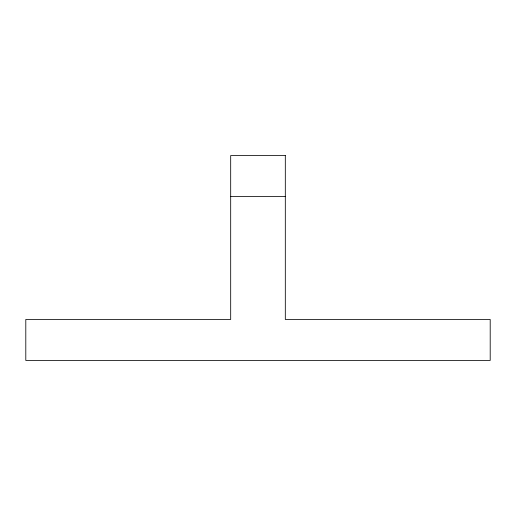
<?xml version="1.0" encoding="UTF-8"?>
<svg xmlns="http://www.w3.org/2000/svg" width="516" height="516" viewBox="0 0 516 516"><rect width="100%" height="100%" fill="white"/><g stroke="black" fill="none" stroke-linecap="round" stroke-linejoin="round"><path stroke-width="0.77" d="M230.684 196.538L285.316 196.538M285.316 155.561L230.684 155.561L230.684 319.462L25.8 319.462L25.8 360.439L490.2 360.439L490.2 319.462L285.316 319.462L285.316 155.561"/></g></svg>
